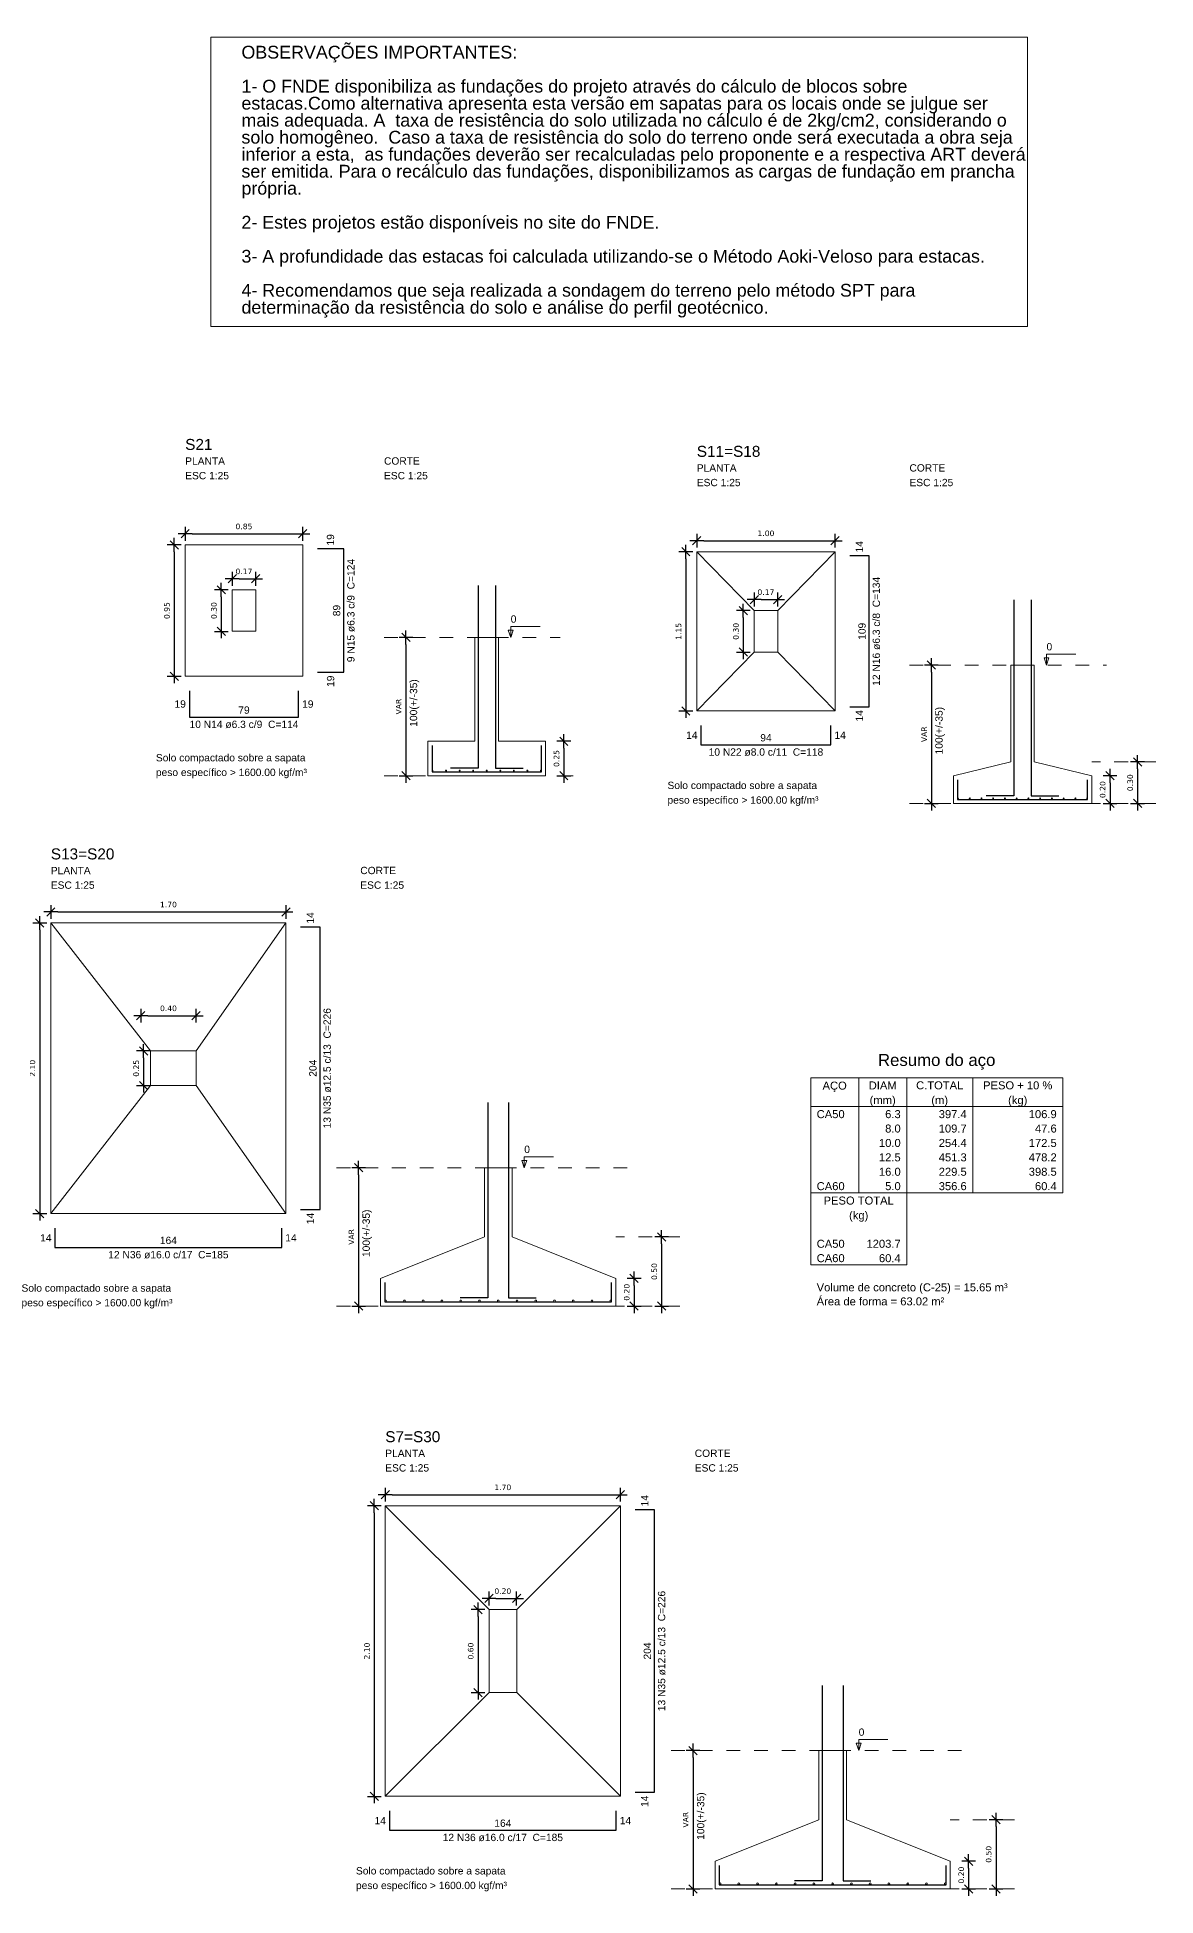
# Model space of a CAD drawing. Extents: x 25 to 1028, y -81 to 176.
# Drawn here: x 877.61 to 885.69, y -58 to -44.57 of the extents above; entities that cross this region are included whole.
import ezdxf

# ---------------------------------------------------------------- set-up
doc = ezdxf.new("R2010")
doc.units = 0
doc.header["$LTSCALE"] = 0.3
doc.header["$PDSIZE"] = 0.1
doc.linetypes.add('DOT2', pattern=[3.175, 0, -3.175])
doc.layers.get('0').update_dxf_attribs({"linetype": 'CONTINUOUS'})
doc.layers.get('Defpoints').update_dxf_attribs({"linetype": 'CONTINUOUS'})
doc.layers.add('ARQ-CTA-1_025', color=1, linetype='CONTINUOUS')
for name, color, linetype, lineweight in [('DT-Armadura', 2, 'CONTINUOUS', 30), ('DT-Barras no corte', 5, 'CONTINUOUS', 5), ('DT-Forma', 5, 'CONTINUOUS', 5), ('DT-Pontilhado', 9, 'DOT2', 5), ('DT-Relação do aço', 9, 'CONTINUOUS', 5), ('DT-Textos', 7, 'CONTINUOUS', 5), ('DT-Título', 3, 'CONTINUOUS', 20), ('LC-Textos', 3, 'CONTINUOUS', 20)]:
    doc.layers.add(name, color=color, linetype=linetype, lineweight=lineweight)
doc.styles.add('Arial', font='arial.ttf')
doc.styles.add('FNDE Texto Cota 0025', font='verdana.ttf', dxfattribs={"height": 0.04})
doc.dimstyles.new('FNDE 1-0025', dxfattribs={"dimscale": 5, "dimtxt": 0.04, "dimasz": 0.01, "dimexe": 0.15, "dimexo": 0.15, "dimgap": 0.005, "dimtad": 1, "dimzin": 1, "dimdsep": 46, "dimtxsty": 'FNDE Texto Cota 0025', "dimblk": 'tic', "dimcen": 0.015, "dimdle": 0.15, "dimse1": 1, "dimse2": 1, "dimclrd": 251, "dimclre": 251, "dimclrt": 256, "dimaunit": 1, "dimadec": 3, "dimazin": 0, "dimtfac": 1, "dimtix": 1, "dimtmove": 2, "dimatfit": 3, "dimfxl": 0.15, "dimtvp": 1, "dimtolj": 1, "dimtzin": 0, "dimarcsym": 0})

# ---------------------------------------------------------------- blocks, each defined once
blk = doc.blocks.new('tic')
at = {"color": 251}
for p, q in [((-1, 0), (1, 0)), ((0, -1), (0, 1))]:
    blk.add_line(p, q, dxfattribs=at)
blk.add_line((-0.6, -0.6), (0.6, 0.6))
blk = doc.blocks.new('*D830')
at = {"layer": 'ARQ-CTA-1_025', "color": 251, "lineweight": -2}
blk.add_line((878.599, -48.29), (878.599, -49.14), dxfattribs=at)
at = {"layer": 'Defpoints', "color": 0}
for p in [(878.678, -48.24), (878.599, -49.19), (878.678, -49.19)]:
    blk.add_point(p, dxfattribs=at)
at = {"layer": 'ARQ-CTA-1_025', "color": 251, "lineweight": -2, "xscale": 0.05, "yscale": 0.05, "zscale": 0.05}
for p, rotation in [((878.599, -48.24), 90), ((878.599, -49.19), 270)]:
    blk.add_blockref('tic', p, dxfattribs=dict(at, rotation=rotation))
at = {"layer": 'ARQ-CTA-1_025', "insert": (878.546, -48.715), "char_height": 0.04, "attachment_point": 5, "rotation": 90, "style": 'FNDE Texto Cota 0025'}
blk.add_mtext('\\A1;0.95', dxfattribs=at)
blk = doc.blocks.new('*D831')
at = {"layer": 'ARQ-CTA-1_025', "color": 251, "lineweight": -2}
blk.add_line((878.728, -48.16), (879.478, -48.16), dxfattribs=at)
at = {"layer": 'Defpoints', "color": 0}
for p in [(879.528, -48.16), (878.678, -48.24), (879.528, -48.24)]:
    blk.add_point(p, dxfattribs=at)
at = {"layer": 'ARQ-CTA-1_025', "color": 251, "lineweight": -2, "xscale": 0.05, "yscale": 0.05, "zscale": 0.05, "rotation": 180}
blk.add_blockref('tic', (878.678, -48.16), dxfattribs=at)
at = {"layer": 'ARQ-CTA-1_025', "color": 251, "lineweight": -2, "xscale": 0.05, "yscale": 0.05, "zscale": 0.05}
blk.add_blockref('tic', (879.528, -48.16), dxfattribs=at)
at = {"layer": 'ARQ-CTA-1_025', "insert": (879.103, -48.107), "char_height": 0.04, "attachment_point": 5, "style": 'FNDE Texto Cota 0025'}
blk.add_mtext('\\A1;0.85', dxfattribs=at)
blk = doc.blocks.new('*D832')
at = {"layer": 'ARQ-CTA-1_025', "color": 251, "lineweight": -2}
blk.add_line((878.939, -48.615), (878.939, -48.815), dxfattribs=at)
at = {"layer": 'Defpoints', "color": 0}
for p in [(879.018, -48.565), (878.939, -48.865), (879.018, -48.865)]:
    blk.add_point(p, dxfattribs=at)
at = {"layer": 'ARQ-CTA-1_025', "color": 251, "lineweight": -2, "xscale": 0.05, "yscale": 0.05, "zscale": 0.05}
for p, rotation in [((878.939, -48.565), 90), ((878.939, -48.865), 270)]:
    blk.add_blockref('tic', p, dxfattribs=dict(at, rotation=rotation))
at = {"layer": 'ARQ-CTA-1_025', "insert": (878.886, -48.715), "char_height": 0.04, "attachment_point": 5, "rotation": 90, "style": 'FNDE Texto Cota 0025'}
blk.add_mtext('\\A1;0.30', dxfattribs=at)
blk = doc.blocks.new('*D833')
at = {"layer": 'ARQ-CTA-1_025', "color": 251, "lineweight": -2}
blk.add_line((879.068, -48.485), (879.138, -48.485), dxfattribs=at)
at = {"layer": 'Defpoints', "color": 0}
for p in [(879.188, -48.485), (879.018, -48.565), (879.188, -48.565)]:
    blk.add_point(p, dxfattribs=at)
at = {"layer": 'ARQ-CTA-1_025', "color": 251, "lineweight": -2, "xscale": 0.05, "yscale": 0.05, "zscale": 0.05, "rotation": 180}
blk.add_blockref('tic', (879.018, -48.485), dxfattribs=at)
at = {"layer": 'ARQ-CTA-1_025', "color": 251, "lineweight": -2, "xscale": 0.05, "yscale": 0.05, "zscale": 0.05}
blk.add_blockref('tic', (879.188, -48.485), dxfattribs=at)
at = {"layer": 'ARQ-CTA-1_025', "insert": (879.103, -48.432), "char_height": 0.04, "attachment_point": 5, "style": 'FNDE Texto Cota 0025'}
blk.add_mtext('\\A1;0.17', dxfattribs=at)
blk = doc.blocks.new('*D834')
at = {"layer": 'ARQ-CTA-1_025', "color": 251, "lineweight": -2}
blk.add_line((880.274, -48.959), (880.274, -49.859), dxfattribs=at)
at = {"layer": 'Defpoints', "color": 0}
for p in [(880.327, -48.909), (880.274, -49.909), (880.327, -49.909)]:
    blk.add_point(p, dxfattribs=at)
at = {"layer": 'ARQ-CTA-1_025', "color": 251, "lineweight": -2, "xscale": 0.05, "yscale": 0.05, "zscale": 0.05}
for p, rotation in [((880.274, -48.909), 90), ((880.274, -49.909), 270)]:
    blk.add_blockref('tic', p, dxfattribs=dict(at, rotation=rotation))
at = {"layer": 'ARQ-CTA-1_025', "insert": (880.221, -49.409), "char_height": 0.04, "attachment_point": 5, "rotation": 90, "style": 'FNDE Texto Cota 0025'}
blk.add_mtext('\\A1;VAR', dxfattribs=at)
blk = doc.blocks.new('*D835')
at = {"layer": 'ARQ-CTA-1_025', "color": 251, "lineweight": -2}
blk.add_line((881.415, -49.709), (881.415, -49.859), dxfattribs=at)
at = {"layer": 'Defpoints', "color": 0}
for p in [(881.283, -49.659), (881.283, -49.909), (881.415, -49.909)]:
    blk.add_point(p, dxfattribs=at)
at = {"layer": 'ARQ-CTA-1_025', "color": 251, "lineweight": -2, "xscale": 0.05, "yscale": 0.05, "zscale": 0.05}
for p, rotation in [((881.415, -49.659), 90), ((881.415, -49.909), 270)]:
    blk.add_blockref('tic', p, dxfattribs=dict(at, rotation=rotation))
at = {"layer": 'ARQ-CTA-1_025', "insert": (881.362, -49.784), "char_height": 0.04, "attachment_point": 5, "rotation": 90, "style": 'FNDE Texto Cota 0025'}
blk.add_mtext('\\A1;0.25', dxfattribs=at)
blk = doc.blocks.new('*D836')
at = {"layer": 'ARQ-CTA-1_025', "color": 251, "lineweight": -2}
blk.add_line((882.297, -48.34), (882.297, -49.39), dxfattribs=at)
at = {"layer": 'Defpoints', "color": 0}
for p in [(882.376, -48.29), (882.297, -49.44), (882.376, -49.44)]:
    blk.add_point(p, dxfattribs=at)
at = {"layer": 'ARQ-CTA-1_025', "color": 251, "lineweight": -2, "xscale": 0.05, "yscale": 0.05, "zscale": 0.05}
for p, rotation in [((882.297, -48.29), 90), ((882.297, -49.44), 270)]:
    blk.add_blockref('tic', p, dxfattribs=dict(at, rotation=rotation))
at = {"layer": 'ARQ-CTA-1_025', "insert": (882.244, -48.865), "char_height": 0.04, "attachment_point": 5, "rotation": 90, "style": 'FNDE Texto Cota 0025'}
blk.add_mtext('\\A1;1.15', dxfattribs=at)
blk = doc.blocks.new('*D837')
at = {"layer": 'ARQ-CTA-1_025', "color": 251, "lineweight": -2}
blk.add_line((882.426, -48.21), (883.326, -48.21), dxfattribs=at)
at = {"layer": 'Defpoints', "color": 0}
for p in [(883.376, -48.21), (882.376, -48.29), (883.376, -48.29)]:
    blk.add_point(p, dxfattribs=at)
at = {"layer": 'ARQ-CTA-1_025', "color": 251, "lineweight": -2, "xscale": 0.05, "yscale": 0.05, "zscale": 0.05, "rotation": 180}
blk.add_blockref('tic', (882.376, -48.21), dxfattribs=at)
at = {"layer": 'ARQ-CTA-1_025', "color": 251, "lineweight": -2, "xscale": 0.05, "yscale": 0.05, "zscale": 0.05}
blk.add_blockref('tic', (883.376, -48.21), dxfattribs=at)
at = {"layer": 'ARQ-CTA-1_025', "insert": (882.876, -48.157), "char_height": 0.04, "attachment_point": 5, "style": 'FNDE Texto Cota 0025'}
blk.add_mtext('\\A1;1.00', dxfattribs=at)
blk = doc.blocks.new('*D838')
at = {"layer": 'ARQ-CTA-1_025', "color": 251, "lineweight": -2}
blk.add_line((882.712, -48.765), (882.712, -48.965), dxfattribs=at)
at = {"layer": 'Defpoints', "color": 0}
for p in [(882.791, -48.715), (882.712, -49.015), (882.791, -49.015)]:
    blk.add_point(p, dxfattribs=at)
at = {"layer": 'ARQ-CTA-1_025', "color": 251, "lineweight": -2, "xscale": 0.05, "yscale": 0.05, "zscale": 0.05}
for p, rotation in [((882.712, -48.715), 90), ((882.712, -49.015), 270)]:
    blk.add_blockref('tic', p, dxfattribs=dict(at, rotation=rotation))
at = {"layer": 'ARQ-CTA-1_025', "insert": (882.659, -48.865), "char_height": 0.04, "attachment_point": 5, "rotation": 90, "style": 'FNDE Texto Cota 0025'}
blk.add_mtext('\\A1;0.30', dxfattribs=at)
blk = doc.blocks.new('*D839')
at = {"layer": 'ARQ-CTA-1_025', "color": 251, "lineweight": -2}
blk.add_line((882.841, -48.635), (882.911, -48.635), dxfattribs=at)
at = {"layer": 'Defpoints', "color": 0}
for p in [(882.791, -48.715), (882.961, -48.635), (882.961, -48.715)]:
    blk.add_point(p, dxfattribs=at)
at = {"layer": 'ARQ-CTA-1_025', "color": 251, "lineweight": -2, "xscale": 0.05, "yscale": 0.05, "zscale": 0.05, "rotation": 180}
blk.add_blockref('tic', (882.791, -48.635), dxfattribs=at)
at = {"layer": 'ARQ-CTA-1_025', "color": 251, "lineweight": -2, "xscale": 0.05, "yscale": 0.05, "zscale": 0.05}
blk.add_blockref('tic', (882.961, -48.635), dxfattribs=at)
at = {"layer": 'ARQ-CTA-1_025', "insert": (882.876, -48.582), "char_height": 0.04, "attachment_point": 5, "style": 'FNDE Texto Cota 0025'}
blk.add_mtext('\\A1;0.17', dxfattribs=at)
blk = doc.blocks.new('*D840')
at = {"layer": 'ARQ-CTA-1_025', "color": 251, "lineweight": -2}
blk.add_line((884.072, -49.159), (884.072, -50.059), dxfattribs=at)
at = {"layer": 'Defpoints', "color": 0}
for p in [(884.125, -49.109), (884.072, -50.109), (884.125, -50.109)]:
    blk.add_point(p, dxfattribs=at)
at = {"layer": 'ARQ-CTA-1_025', "color": 251, "lineweight": -2, "xscale": 0.05, "yscale": 0.05, "zscale": 0.05}
for p, rotation in [((884.072, -49.109), 90), ((884.072, -50.109), 270)]:
    blk.add_blockref('tic', p, dxfattribs=dict(at, rotation=rotation))
at = {"layer": 'ARQ-CTA-1_025', "insert": (884.019, -49.609), "char_height": 0.04, "attachment_point": 5, "rotation": 90, "style": 'FNDE Texto Cota 0025'}
blk.add_mtext('\\A1;VAR', dxfattribs=at)
blk = doc.blocks.new('*D841')
at = {"layer": 'ARQ-CTA-1_025', "color": 251, "lineweight": -2}
blk.add_line((885.363, -49.959), (885.363, -50.059), dxfattribs=at)
at = {"layer": 'Defpoints', "color": 0}
for p in [(885.231, -49.909), (885.231, -50.109), (885.363, -50.109)]:
    blk.add_point(p, dxfattribs=at)
at = {"layer": 'ARQ-CTA-1_025', "color": 251, "lineweight": -2, "xscale": 0.05, "yscale": 0.05, "zscale": 0.05}
for p, rotation in [((885.363, -49.909), 90), ((885.363, -50.109), 270)]:
    blk.add_blockref('tic', p, dxfattribs=dict(at, rotation=rotation))
at = {"layer": 'ARQ-CTA-1_025', "insert": (885.31, -50.009), "char_height": 0.04, "attachment_point": 5, "rotation": 90, "style": 'FNDE Texto Cota 0025'}
blk.add_mtext('\\A1;0.20', dxfattribs=at)
blk = doc.blocks.new('*D842')
at = {"layer": 'ARQ-CTA-1_025', "color": 251, "lineweight": -2}
blk.add_line((885.562, -49.859), (885.562, -50.059), dxfattribs=at)
at = {"layer": 'Defpoints', "color": 0}
for p in [(885.562, -49.809), (885.231, -50.109), (885.562, -50.109)]:
    blk.add_point(p, dxfattribs=at)
at = {"layer": 'ARQ-CTA-1_025', "color": 251, "lineweight": -2, "xscale": 0.05, "yscale": 0.05, "zscale": 0.05}
for p, rotation in [((885.562, -49.809), 90), ((885.562, -50.109), 270)]:
    blk.add_blockref('tic', p, dxfattribs=dict(at, rotation=rotation))
at = {"layer": 'ARQ-CTA-1_025', "insert": (885.509, -49.959), "char_height": 0.04, "attachment_point": 5, "rotation": 90, "style": 'FNDE Texto Cota 0025'}
blk.add_mtext('\\A1;0.30', dxfattribs=at)
blk = doc.blocks.new('*D857')
at = {"layer": 'ARQ-CTA-1_025', "color": 251, "lineweight": -2}
blk.add_line((880.045, -55.235), (880.045, -57.235), dxfattribs=at)
at = {"layer": 'Defpoints', "color": 0}
for p in [(880.124, -55.185), (880.045, -57.285), (880.124, -57.285)]:
    blk.add_point(p, dxfattribs=at)
at = {"layer": 'ARQ-CTA-1_025', "color": 251, "lineweight": -2, "xscale": 0.05, "yscale": 0.05, "zscale": 0.05}
for p, rotation in [((880.045, -55.185), 90), ((880.045, -57.285), 270)]:
    blk.add_blockref('tic', p, dxfattribs=dict(at, rotation=rotation))
at = {"layer": 'ARQ-CTA-1_025', "insert": (879.992, -56.235), "char_height": 0.04, "attachment_point": 5, "rotation": 90, "style": 'FNDE Texto Cota 0025'}
blk.add_mtext('\\A1;2.10', dxfattribs=at)
blk = doc.blocks.new('*D858')
at = {"layer": 'ARQ-CTA-1_025', "color": 251, "lineweight": -2}
blk.add_line((880.174, -55.105), (881.774, -55.105), dxfattribs=at)
at = {"layer": 'Defpoints', "color": 0}
for p in [(880.124, -55.185), (881.824, -55.105), (881.824, -55.185)]:
    blk.add_point(p, dxfattribs=at)
at = {"layer": 'ARQ-CTA-1_025', "color": 251, "lineweight": -2, "xscale": 0.05, "yscale": 0.05, "zscale": 0.05, "rotation": 180}
blk.add_blockref('tic', (880.124, -55.105), dxfattribs=at)
at = {"layer": 'ARQ-CTA-1_025', "color": 251, "lineweight": -2, "xscale": 0.05, "yscale": 0.05, "zscale": 0.05}
blk.add_blockref('tic', (881.824, -55.105), dxfattribs=at)
at = {"layer": 'ARQ-CTA-1_025', "insert": (880.974, -55.052), "char_height": 0.04, "attachment_point": 5, "style": 'FNDE Texto Cota 0025'}
blk.add_mtext('\\A1;1.70', dxfattribs=at)
blk = doc.blocks.new('*D859')
at = {"layer": 'ARQ-CTA-1_025', "color": 251, "lineweight": -2}
blk.add_line((880.795, -55.985), (880.795, -56.485), dxfattribs=at)
at = {"layer": 'Defpoints', "color": 0}
for p in [(880.874, -55.935), (880.795, -56.535), (880.874, -56.535)]:
    blk.add_point(p, dxfattribs=at)
at = {"layer": 'ARQ-CTA-1_025', "color": 251, "lineweight": -2, "xscale": 0.05, "yscale": 0.05, "zscale": 0.05}
for p, rotation in [((880.795, -55.935), 90), ((880.795, -56.535), 270)]:
    blk.add_blockref('tic', p, dxfattribs=dict(at, rotation=rotation))
at = {"layer": 'ARQ-CTA-1_025', "insert": (880.742, -56.235), "char_height": 0.04, "attachment_point": 5, "rotation": 90, "style": 'FNDE Texto Cota 0025'}
blk.add_mtext('\\A1;0.60', dxfattribs=at)
blk = doc.blocks.new('*D860')
at = {"layer": 'ARQ-CTA-1_025', "color": 251, "lineweight": -2}
blk.add_line((880.924, -55.855), (881.024, -55.855), dxfattribs=at)
at = {"layer": 'Defpoints', "color": 0}
for p in [(881.074, -55.855), (880.874, -55.935), (881.074, -55.935)]:
    blk.add_point(p, dxfattribs=at)
at = {"layer": 'ARQ-CTA-1_025', "color": 251, "lineweight": -2, "xscale": 0.05, "yscale": 0.05, "zscale": 0.05, "rotation": 180}
blk.add_blockref('tic', (880.874, -55.855), dxfattribs=at)
at = {"layer": 'ARQ-CTA-1_025', "color": 251, "lineweight": -2, "xscale": 0.05, "yscale": 0.05, "zscale": 0.05}
blk.add_blockref('tic', (881.074, -55.855), dxfattribs=at)
at = {"layer": 'ARQ-CTA-1_025', "insert": (880.974, -55.802), "char_height": 0.04, "attachment_point": 5, "style": 'FNDE Texto Cota 0025'}
blk.add_mtext('\\A1;0.20', dxfattribs=at)
blk = doc.blocks.new('*D861')
at = {"layer": 'ARQ-CTA-1_025', "color": 251, "lineweight": -2}
blk.add_line((882.349, -57.004), (882.349, -57.904), dxfattribs=at)
at = {"layer": 'Defpoints', "color": 0}
for p in [(882.402, -56.954), (882.349, -57.954), (882.402, -57.954)]:
    blk.add_point(p, dxfattribs=at)
at = {"layer": 'ARQ-CTA-1_025', "color": 251, "lineweight": -2, "xscale": 0.05, "yscale": 0.05, "zscale": 0.05}
for p, rotation in [((882.349, -56.954), 90), ((882.349, -57.954), 270)]:
    blk.add_blockref('tic', p, dxfattribs=dict(at, rotation=rotation))
at = {"layer": 'ARQ-CTA-1_025', "insert": (882.296, -57.454), "char_height": 0.04, "attachment_point": 5, "rotation": 90, "style": 'FNDE Texto Cota 0025'}
blk.add_mtext('\\A1;VAR', dxfattribs=at)
blk = doc.blocks.new('*D862')
at = {"layer": 'ARQ-CTA-1_025', "color": 251, "lineweight": -2}
blk.add_line((884.341, -57.804), (884.341, -57.904), dxfattribs=at)
at = {"layer": 'Defpoints', "color": 0}
for p in [(884.208, -57.754), (884.208, -57.954), (884.341, -57.954)]:
    blk.add_point(p, dxfattribs=at)
at = {"layer": 'ARQ-CTA-1_025', "color": 251, "lineweight": -2, "xscale": 0.05, "yscale": 0.05, "zscale": 0.05}
for p, rotation in [((884.341, -57.754), 90), ((884.341, -57.954), 270)]:
    blk.add_blockref('tic', p, dxfattribs=dict(at, rotation=rotation))
at = {"layer": 'ARQ-CTA-1_025', "insert": (884.288, -57.854), "char_height": 0.04, "attachment_point": 5, "rotation": 90, "style": 'FNDE Texto Cota 0025'}
blk.add_mtext('\\A1;0.20', dxfattribs=at)
blk = doc.blocks.new('*D863')
at = {"layer": 'ARQ-CTA-1_025', "color": 251, "lineweight": -2}
blk.add_line((884.539, -57.504), (884.539, -57.904), dxfattribs=at)
at = {"layer": 'Defpoints', "color": 0}
for p in [(884.539, -57.454), (884.208, -57.954), (884.539, -57.954)]:
    blk.add_point(p, dxfattribs=at)
at = {"layer": 'ARQ-CTA-1_025', "color": 251, "lineweight": -2, "xscale": 0.05, "yscale": 0.05, "zscale": 0.05}
for p, rotation in [((884.539, -57.454), 90), ((884.539, -57.954), 270)]:
    blk.add_blockref('tic', p, dxfattribs=dict(at, rotation=rotation))
at = {"layer": 'ARQ-CTA-1_025', "insert": (884.486, -57.704), "char_height": 0.04, "attachment_point": 5, "rotation": 90, "style": 'FNDE Texto Cota 0025'}
blk.add_mtext('\\A1;0.50', dxfattribs=at)
blk = doc.blocks.new('*D995')
at = {"layer": 'ARQ-CTA-1_025', "color": 251, "lineweight": -2}
blk.add_line((877.627, -51.023), (877.627, -53.023), dxfattribs=at)
at = {"layer": 'Defpoints', "color": 0}
for p in [(877.707, -50.973), (877.627, -53.073), (877.707, -53.073)]:
    blk.add_point(p, dxfattribs=at)
at = {"layer": 'ARQ-CTA-1_025', "color": 251, "lineweight": -2, "xscale": 0.05, "yscale": 0.05, "zscale": 0.05}
for p, rotation in [((877.627, -50.973), 90), ((877.627, -53.073), 270)]:
    blk.add_blockref('tic', p, dxfattribs=dict(at, rotation=rotation))
at = {"layer": 'ARQ-CTA-1_025', "insert": (877.574, -52.023), "char_height": 0.04, "attachment_point": 5, "rotation": 90, "style": 'FNDE Texto Cota 0025'}
blk.add_mtext('\\A1;2.10', dxfattribs=at)
blk = doc.blocks.new('*D996')
at = {"layer": 'ARQ-CTA-1_025', "color": 251, "lineweight": -2}
blk.add_line((877.757, -50.893), (879.357, -50.893), dxfattribs=at)
at = {"layer": 'Defpoints', "color": 0}
for p in [(879.407, -50.893), (877.707, -50.973), (879.407, -50.973)]:
    blk.add_point(p, dxfattribs=at)
at = {"layer": 'ARQ-CTA-1_025', "color": 251, "lineweight": -2, "xscale": 0.05, "yscale": 0.05, "zscale": 0.05, "rotation": 180}
blk.add_blockref('tic', (877.707, -50.893), dxfattribs=at)
at = {"layer": 'ARQ-CTA-1_025', "color": 251, "lineweight": -2, "xscale": 0.05, "yscale": 0.05, "zscale": 0.05}
blk.add_blockref('tic', (879.407, -50.893), dxfattribs=at)
at = {"layer": 'ARQ-CTA-1_025', "insert": (878.557, -50.84), "char_height": 0.04, "attachment_point": 5, "style": 'FNDE Texto Cota 0025'}
blk.add_mtext('\\A1;1.70', dxfattribs=at)
blk = doc.blocks.new('*D997')
at = {"layer": 'ARQ-CTA-1_025', "color": 251, "lineweight": -2}
blk.add_line((878.377, -51.948), (878.377, -52.098), dxfattribs=at)
at = {"layer": 'Defpoints', "color": 0}
for p in [(878.457, -51.898), (878.377, -52.148), (878.457, -52.148)]:
    blk.add_point(p, dxfattribs=at)
at = {"layer": 'ARQ-CTA-1_025', "color": 251, "lineweight": -2, "xscale": 0.05, "yscale": 0.05, "zscale": 0.05}
for p, rotation in [((878.377, -51.898), 90), ((878.377, -52.148), 270)]:
    blk.add_blockref('tic', p, dxfattribs=dict(at, rotation=rotation))
at = {"layer": 'ARQ-CTA-1_025', "insert": (878.324, -52.023), "char_height": 0.04, "attachment_point": 5, "rotation": 90, "style": 'FNDE Texto Cota 0025'}
blk.add_mtext('\\A1;0.25', dxfattribs=at)
blk = doc.blocks.new('*D998')
at = {"layer": 'ARQ-CTA-1_025', "color": 251, "lineweight": -2}
blk.add_line((878.407, -51.643), (878.707, -51.643), dxfattribs=at)
at = {"layer": 'Defpoints', "color": 0}
for p in [(878.757, -51.643), (878.357, -51.723), (878.757, -51.723)]:
    blk.add_point(p, dxfattribs=at)
at = {"layer": 'ARQ-CTA-1_025', "color": 251, "lineweight": -2, "xscale": 0.05, "yscale": 0.05, "zscale": 0.05, "rotation": 180}
blk.add_blockref('tic', (878.357, -51.643), dxfattribs=at)
at = {"layer": 'ARQ-CTA-1_025', "color": 251, "lineweight": -2, "xscale": 0.05, "yscale": 0.05, "zscale": 0.05}
blk.add_blockref('tic', (878.757, -51.643), dxfattribs=at)
at = {"layer": 'ARQ-CTA-1_025', "insert": (878.557, -51.59), "char_height": 0.04, "attachment_point": 5, "style": 'FNDE Texto Cota 0025'}
blk.add_mtext('\\A1;0.40', dxfattribs=at)
blk = doc.blocks.new('*D999')
at = {"layer": 'ARQ-CTA-1_025', "color": 251, "lineweight": -2}
blk.add_line((879.932, -52.792), (879.932, -53.692), dxfattribs=at)
at = {"layer": 'Defpoints', "color": 0}
for p in [(879.985, -52.742), (879.932, -53.742), (879.985, -53.742)]:
    blk.add_point(p, dxfattribs=at)
at = {"layer": 'ARQ-CTA-1_025', "color": 251, "lineweight": -2, "xscale": 0.05, "yscale": 0.05, "zscale": 0.05}
for p, rotation in [((879.932, -52.742), 90), ((879.932, -53.742), 270)]:
    blk.add_blockref('tic', p, dxfattribs=dict(at, rotation=rotation))
at = {"layer": 'ARQ-CTA-1_025', "insert": (879.879, -53.242), "char_height": 0.04, "attachment_point": 5, "rotation": 90, "style": 'FNDE Texto Cota 0025'}
blk.add_mtext('\\A1;VAR', dxfattribs=at)
blk = doc.blocks.new('*D1000')
at = {"layer": 'ARQ-CTA-1_025', "color": 251, "lineweight": -2}
blk.add_line((881.923, -53.592), (881.923, -53.692), dxfattribs=at)
at = {"layer": 'Defpoints', "color": 0}
for p in [(881.791, -53.542), (881.791, -53.742), (881.923, -53.742)]:
    blk.add_point(p, dxfattribs=at)
at = {"layer": 'ARQ-CTA-1_025', "color": 251, "lineweight": -2, "xscale": 0.05, "yscale": 0.05, "zscale": 0.05}
for p, rotation in [((881.923, -53.542), 90), ((881.923, -53.742), 270)]:
    blk.add_blockref('tic', p, dxfattribs=dict(at, rotation=rotation))
at = {"layer": 'ARQ-CTA-1_025', "insert": (881.87, -53.642), "char_height": 0.04, "attachment_point": 5, "rotation": 90, "style": 'FNDE Texto Cota 0025'}
blk.add_mtext('\\A1;0.20', dxfattribs=at)
blk = doc.blocks.new('*D1001')
at = {"layer": 'ARQ-CTA-1_025', "color": 251, "lineweight": -2}
blk.add_line((882.122, -53.292), (882.122, -53.692), dxfattribs=at)
at = {"layer": 'Defpoints', "color": 0}
for p in [(882.122, -53.242), (881.791, -53.742), (882.122, -53.742)]:
    blk.add_point(p, dxfattribs=at)
at = {"layer": 'ARQ-CTA-1_025', "color": 251, "lineweight": -2, "xscale": 0.05, "yscale": 0.05, "zscale": 0.05}
for p, rotation in [((882.122, -53.242), 90), ((882.122, -53.742), 270)]:
    blk.add_blockref('tic', p, dxfattribs=dict(at, rotation=rotation))
at = {"layer": 'ARQ-CTA-1_025', "insert": (882.069, -53.492), "char_height": 0.04, "attachment_point": 5, "rotation": 90, "style": 'FNDE Texto Cota 0025'}
blk.add_mtext('\\A1;0.50', dxfattribs=at)

msp = doc.modelspace()

# ---------------------------------------------------------------- linework, layer by layer
at = {"layer": 'DT-Armadura'}
for p, q in [((879.82397593, -48.26975996), (879.63397593, -48.26976003)), ((879.82397564, -49.15975996), (879.82397593, -48.26975996)), ((883.62196368, -48.31975996), (883.48196368, -48.31976001)), ((883.62196333, -49.40975996), (883.62196368, -48.31975996)), ((879.63397564, -49.15975996), (879.82397564, -49.15975996)), ((878.70807564, -49.29565996), (878.70807565, -49.48565996)), ((879.49807565, -49.48565996), (879.49807571, -49.29565996)), ((883.48196333, -49.40975996), (883.62196333, -49.40975996)), ((878.70807565, -49.48565996), (879.49807565, -49.48565996)), ((882.40606333, -49.54565996), (882.40606333, -49.68565996)), ((883.34606333, -49.68565996), (883.34606338, -49.54565996)), ((882.40606333, -49.68565996), (883.34606333, -49.68565996)), ((879.65261511, -51.00252272), (879.51261511, -51.00252277)), ((879.65261444, -53.04252272), (879.65261511, -51.00252272)), ((879.51261444, -53.04252272), (879.65261444, -53.04252272)), ((877.73671444, -53.17842272), (877.73671445, -53.31842272)), ((879.37671445, -53.31842272), (879.37671449, -53.17842272)), ((877.73671445, -53.31842272), (879.37671445, -53.31842272)), ((882.07009609, -55.21455278), (881.93009609, -55.21455283)), ((882.07009542, -57.25455278), (882.07009609, -55.21455278)), ((881.93009542, -57.25455278), (882.07009542, -57.25455278)), ((880.15419542, -57.39045278), (880.15419542, -57.53045278)), ((881.79419542, -57.53045278), (881.79419547, -57.39045278)), ((880.15419542, -57.53045278), (881.79419542, -57.53045278))]:
    msp.add_line(p, q, dxfattribs=at)
for points in [[(880.79540064, -48.53257496), (880.79540064, -49.85300996), (880.59540064, -49.85300996)], [(880.92040064, -48.53257496), (880.92040064, -49.85300996), (881.12040064, -49.85300996)], [(884.66838833, -48.63840371), (884.66838833, -50.05300996), (884.46838833, -50.05300996)], [(884.79338833, -48.63840371), (884.79338833, -50.05300996), (884.99338833, -50.05300996)], [(880.46290064, -49.68925996), (880.46290064, -49.87925996), (881.25290064, -49.87925996), (881.25290064, -49.68925996)], [(884.26088833, -49.93925996), (884.26088833, -50.07925996), (885.20088833, -50.07925996), (885.20088833, -49.93925996)], [(880.86511866, -52.27116647), (880.86511866, -53.68284772), (880.66511866, -53.68284772)], [(881.01621866, -52.27116647), (881.01621866, -53.68284772), (881.21621866, -53.68284772)], [(880.12066866, -53.57202272), (880.12066866, -53.71202272), (881.76066866, -53.71202272), (881.76066866, -53.57202272)], [(883.28259963, -56.48319653), (883.28259963, -57.89487778), (883.08259963, -57.89487778)], [(883.43369963, -56.48319653), (883.43369963, -57.89487778), (883.63369963, -57.89487778)], [(882.53814963, -57.78405278), (882.53814963, -57.92405278), (884.17814963, -57.92405278), (884.17814963, -57.78405278)]]:
    msp.add_lwpolyline(points, dxfattribs=at)
at = {"layer": 'DT-Barras no corte'}
for centre, radius in [((880.46605064, -49.87175996), 0.00315), ((880.56401314, -49.87175996), 0.00315), ((880.66197564, -49.87175996), 0.00315), ((880.75993814, -49.87175996), 0.00315), ((880.85790064, -49.87175996), 0.00315), ((880.95586314, -49.87175996), 0.00315), ((881.05382564, -49.87175996), 0.00315), ((881.15178814, -49.87175996), 0.00315), ((881.24975064, -49.87175996), 0.00315), ((884.26403833, -50.07260996), 0.00315), ((884.34892033, -50.07260996), 0.00315), ((884.43380208, -50.07260996), 0.00315), ((884.51868383, -50.07260996), 0.00315), ((884.60356558, -50.07260996), 0.00315), ((884.68844758, -50.07260996), 0.00315), ((884.77332933, -50.07260996), 0.00315), ((884.85821108, -50.07260996), 0.00315), ((884.94309308, -50.07260996), 0.00315), ((885.02797483, -50.07260996), 0.00315), ((885.11285658, -50.07260996), 0.00315), ((885.19773833, -50.07260996), 0.00315), ((880.12691866, -53.70432272), 0.00625), ((880.26254366, -53.70432272), 0.00625), ((880.39816866, -53.70432272), 0.00625), ((880.53379366, -53.70432272), 0.00625), ((880.66941866, -53.70432272), 0.00625), ((880.80504366, -53.70432272), 0.00625), ((880.94066866, -53.70432272), 0.00625), ((881.07629366, -53.70432272), 0.00625), ((881.21191866, -53.70432272), 0.00625), ((881.34754366, -53.70432272), 0.00625), ((881.48316866, -53.70432272), 0.00625), ((881.61879366, -53.70432272), 0.00625), ((881.75441866, -53.70432272), 0.00625), ((882.54439963, -57.91635278), 0.00625), ((882.68002463, -57.91635278), 0.00625), ((882.81564963, -57.91635278), 0.00625), ((882.95127463, -57.91635278), 0.00625), ((883.08689963, -57.91635278), 0.00625), ((883.22252463, -57.91635278), 0.00625), ((883.35814963, -57.91635278), 0.00625), ((883.49377463, -57.91635278), 0.00625), ((883.62939963, -57.91635278), 0.00625), ((883.76502463, -57.91635278), 0.00625), ((883.90064963, -57.91635278), 0.00625), ((884.03627463, -57.91635278), 0.00625), ((884.17189963, -57.91635278), 0.00625)]:
    msp.add_circle(centre, radius, dxfattribs=at)
at = {"layer": 'DT-Forma'}
for p, q in [((882.37606333, -48.28975996), (882.79106333, -48.71475996)), ((883.37606333, -48.28975996), (882.96106333, -48.71475996)), ((882.37606333, -49.43975996), (882.79106333, -49.01475996)), ((883.37606333, -49.43975996), (882.96106333, -49.01475996)), ((877.70671444, -50.97252272), (878.42728944, -51.89752272)), ((879.40671444, -50.97252272), (878.75671444, -51.89752272)), ((877.70671444, -53.07252272), (878.42728944, -52.14752272)), ((879.40671444, -53.07252272), (878.75671444, -52.14752272)), ((880.12419542, -55.18455278), (880.87419542, -55.93455278)), ((881.82419542, -55.18455278), (881.07419542, -55.93455278)), ((880.12419542, -57.28455278), (880.87419542, -56.53455278)), ((881.82419542, -57.28455278), (881.07419542, -56.53455278))]:
    msp.add_line(p, q, dxfattribs=at)
for points in [[(878.67807564, -49.18975996), (878.67807564, -48.23975996), (879.52807564, -48.23975996), (879.52807564, -49.18975996), (878.67807564, -49.18975996)], [(882.37606333, -49.43975996), (882.37606333, -48.28975996), (883.37606333, -48.28975996), (883.37606333, -49.43975996), (882.37606333, -49.43975996)], [(879.01807564, -48.86475996), (879.18807564, -48.86475996), (879.18807564, -48.56475996), (879.01807564, -48.56475996), (879.01807564, -48.86475996)], [(882.79106333, -49.01475996), (882.96106333, -49.01475996), (882.96106333, -48.71475996), (882.79106333, -48.71475996), (882.79106333, -49.01475996)], [(880.94290064, -48.90925996), (880.77290064, -48.90925996), (880.77290064, -49.65925996), (880.77290064, -49.65925996), (880.43290064, -49.65925996), (880.43290064, -49.90925996), (881.28290064, -49.90925996), (881.28290064, -49.65925996), (880.94290064, -49.65925996), (880.94290064, -49.65925996), (880.94290064, -48.90925996)], [(884.81588833, -49.10925996), (884.64588833, -49.10925996), (884.64588833, -49.80925996), (884.64588833, -49.80925996), (884.23088833, -49.90925996), (884.23088833, -50.10925996), (885.23088833, -50.10925996), (885.23088833, -49.90925996), (884.81588833, -49.80925996), (884.81588833, -49.80925996), (884.81588833, -49.10925996)], [(877.70671444, -53.07252272), (877.70671444, -50.97252272), (879.40671444, -50.97252272), (879.40671444, -53.07252272), (877.70671444, -53.07252272)], [(878.75671444, -51.89752272), (878.42728944, -51.89752272), (878.42728944, -52.14752272), (878.75671444, -52.14752272)], [(881.04066866, -52.74202272), (880.84066866, -52.74202272), (880.84066866, -53.24202272), (880.84066866, -53.24202272), (880.09066866, -53.54202272), (880.09066866, -53.74202272), (881.79066866, -53.74202272), (881.79066866, -53.54202272), (881.04066866, -53.24202272), (881.04066866, -53.24202272), (881.04066866, -52.74202272)], [(880.12419542, -57.28455278), (880.12419542, -55.18455278), (881.82419542, -55.18455278), (881.82419542, -57.28455278), (880.12419542, -57.28455278)], [(880.87419542, -56.53455278), (881.07419542, -56.53455278), (881.07419542, -55.93455278), (880.87419542, -55.93455278), (880.87419542, -56.53455278)], [(883.45814963, -56.95405278), (883.25814963, -56.95405278), (883.25814963, -57.45405278), (883.25814963, -57.45405278), (882.50814963, -57.75405278), (882.50814963, -57.95405278), (884.20814963, -57.95405278), (884.20814963, -57.75405278), (883.45814963, -57.45405278), (883.45814963, -57.45405278), (883.45814963, -56.95405278)]]:
    msp.add_lwpolyline(points, close=True, dxfattribs=at)
at = {"layer": 'DT-Pontilhado', "ltscale": 0.05}
for p, q in [((880.11520064, -48.90925996), (881.38880064, -48.90925996)), ((883.91318833, -49.10925996), (885.33678833, -49.10925996)), ((885.69420083, -49.80925996), (885.23088833, -49.80925996)), ((880.11520064, -49.90925996), (880.43290064, -49.90925996)), ((881.48146314, -49.90925996), (881.28290064, -49.90925996)), ((883.91318833, -50.10925996), (884.23088833, -50.10925996)), ((885.69420083, -50.10925996), (885.23088833, -50.10925996)), ((879.77296866, -52.74202272), (881.89656866, -52.74202272)), ((882.25398116, -53.24202272), (881.79066866, -53.24202272)), ((879.77296866, -53.74202272), (880.09066866, -53.74202272)), ((882.25398116, -53.74202272), (881.79066866, -53.74202272)), ((882.19044963, -56.95405278), (884.31404963, -56.95405278)), ((884.67146213, -57.45405278), (884.20814963, -57.45405278)), ((882.19044963, -57.95405278), (882.50814963, -57.95405278)), ((884.67146213, -57.95405278), (884.20814963, -57.95405278))]:
    msp.add_line(p, q, dxfattribs=at)
at = {"layer": 'DT-Relação do aço', "linetype": 'Continuous'}
for p, q in [((883.19928688, -52.09088992), (885.02110576, -52.09088992)), ((883.19928688, -52.09088992), (883.19928688, -52.29909779)), ((883.5463, -52.09088992), (883.5463, -52.29909779)), ((883.89331312, -52.09088992), (883.89331312, -52.29909779)), ((884.37045616, -52.09088992), (884.37045616, -52.29909779)), ((885.02110576, -52.09088992), (885.02110576, -52.29909779)), ((883.19928688, -52.29909779), (885.02110576, -52.29909779)), ((883.19928688, -52.29909779), (883.19928688, -52.92372141)), ((883.5463, -52.29909779), (883.5463, -52.92372141)), ((883.89331312, -52.29909779), (883.89331312, -52.92372141)), ((884.37045616, -52.29909779), (884.37045616, -52.92372141)), ((885.02110576, -52.29909779), (885.02110576, -52.92372141)), ((883.19928688, -52.92372141), (885.02110576, -52.92372141)), ((883.19928688, -52.92372141), (883.19928688, -53.23603321)), ((883.89331312, -52.92372141), (883.89331312, -53.23603321)), ((883.19928688, -53.23603321), (883.19928688, -53.44424109)), ((883.89331312, -53.23603321), (883.89331312, -53.44424109)), ((883.19928688, -53.44424109), (883.89331312, -53.44424109))]:
    msp.add_line(p, q, dxfattribs=at)
at = {"layer": 'DT-Textos'}
for points in [[(881.04880064, -48.85630996), (881.03115064, -48.90925996), (881.01350064, -48.85630996), (881.04880064, -48.85630996)], [(884.92178833, -49.05630996), (884.90413833, -49.10925996), (884.88648833, -49.05630996), (884.92178833, -49.05630996)], [(881.14656866, -52.68907272), (881.12891866, -52.74202272), (881.11126866, -52.68907272), (881.14656866, -52.68907272)], [(883.56404963, -56.90110278), (883.54639963, -56.95405278), (883.52874963, -56.90110278), (883.56404963, -56.90110278)]]:
    msp.add_lwpolyline(points, close=True, dxfattribs=at)
for points in [[(881.03115064, -48.90925996), (881.03115064, -48.82983496), (881.24295064, -48.82983496)], [(884.90413833, -49.10925996), (884.90413833, -49.02983496), (885.11593833, -49.02983496)], [(881.12891866, -52.74202272), (881.12891866, -52.66259772), (881.34071866, -52.66259772)], [(883.54639963, -56.95405278), (883.54639963, -56.87462778), (883.75819963, -56.87462778)]]:
    msp.add_lwpolyline(points, dxfattribs=at)
at = {"layer": 'DT-Título'}
msp.add_lwpolyline([(878.86446229, -44.57063673), (884.76583962, -44.57063673), (884.76583962, -46.66078202), (878.86446229, -46.66078202)], close=True, dxfattribs=at)

# ---------------------------------------------------------------- texts
at = {"layer": 'ARQ-CTA-1_025', "char_height": 0.05295, "width": 0.6354, "attachment_point": 8, "rotation": 90.000210459, "line_spacing_factor": 0.798, "style": 'Arial'}
for insert in [(880.37085014, -49.38285996), (884.16905958, -49.58285996), (880.02861266, -53.21562272), (882.44609363, -57.42765278)]:
    msp.add_mtext('100(+/-35)', dxfattribs=dict(at, insert=insert))
at = {"layer": 'DT-Armadura', "color": 7, "char_height": 0.05295, "rotation": 90.000210459, "line_spacing_factor": 0.9, "style": 'Arial'}
for s, insert, width, attachment_point in [('19', (879.7554509, -48.24475997), 0.22708, 7), ('14', (883.57843865, -48.29475996), 0.22708, 7), ('9 N15 ø6.3 c/9  C=124', (879.90337664, -48.71485996), 1.33434, 8), ('12 N16 ø6.3 c/8  C=134', (883.70133608, -48.86485996), 1.39788, 8), ('89', (879.79965229, -48.71475995), 0.22708, 8), ('109', (883.59764, -48.86475995), 0.29062, 8), ('19', (879.70250075, -49.18475987), 0.22708, 3), ('14', (883.52548844, -49.43475987), 0.22708, 3), ('14', (879.60909008, -50.97752272), 0.22708, 7), ('13 N35 ø12.5 c/13  C=226', (879.73200994, -52.02262272), 1.52496, 8), ('204', (879.62829128, -52.02252272), 0.29062, 8), ('14', (879.55613955, -53.06752263), 0.22708, 3), ('14', (882.02657106, -55.18955278), 0.22708, 7), ('13 N35 ø12.5 c/13  C=226', (882.14949092, -56.23465278), 1.52496, 8), ('204', (882.04577225, -56.23455277), 0.29062, 8), ('14', (881.97362053, -57.27955269), 0.22708, 3)]:
    msp.add_mtext(s, dxfattribs=dict(at, insert=insert, width=width, attachment_point=attachment_point))
at = {"layer": 'DT-Armadura', "color": 7, "char_height": 0.05295, "line_spacing_factor": 0.9, "style": 'Arial'}
for s, insert, width, attachment_point in [('19', (878.68307526, -49.41713496), 0.22708, 9), ('79', (879.10307565, -49.46133646), 0.22708, 8), ('19', (879.52308203, -49.36418496), 0.22708, 1), ('10 N14 ø6.3 c/9  C=114', (879.10310014, -49.56513646), 1.39788, 8), ('14', (882.38106295, -49.64213496), 0.22708, 9), ('94', (882.87606333, -49.66133646), 0.22708, 8), ('14', (883.37106965, -49.58918496), 0.22708, 1), ('10 N22 ø8.0 c/11  C=118', (882.87605958, -49.76513646), 1.46142, 8), ('14', (877.71171414, -53.27489772), 0.22708, 9), ('164', (878.55671445, -53.29409922), 0.29062, 8), ('14', (879.40171957, -53.22194772), 0.22708, 1), ('12 N36 ø16.0 c/17  C=185', (878.55673344, -53.39789922), 1.52496, 8), ('14', (880.12919511, -57.48692778), 0.22708, 9), ('164', (880.97419542, -57.50612928), 0.29062, 8), ('14', (881.81920054, -57.43397778), 0.22708, 1), ('12 N36 ø16.0 c/17  C=185', (880.97421442, -57.60992928), 1.52496, 8)]:
    msp.add_mtext(s, dxfattribs=dict(at, insert=insert, width=width, attachment_point=attachment_point))
at = {"layer": 'DT-Relação do aço', "color": 7, "line_spacing_factor": 0.9, "style": 'Arial'}
for s, insert, char_height, width, attachment_point in [('Resumo do aço', (884.11019632, -52.0330544), 0.08675328, 1.353351168, 8), ('AÇO', (883.37279344, -52.19499385), 0.05783552, 0.208207872, 8), ('DIAM', (883.71980656, -52.17590813), 0.05783552, 0.277610496, 8), ('C.TOTAL', (884.13188464, -52.17590813), 0.05783552, 0.485818368, 8), ('PESO + 10 %', (884.69578096, -52.17590813), 0.05783552, 0.763428864, 8), ('(mm)', (883.71980656, -52.29909779), 0.05783552, 0.277610496, 8), ('(m)', (884.13188464, -52.29909779), 0.05783552, 0.208207872, 8), ('(kg)', (884.69578096, -52.29909779), 0.05783552, 0.277610496, 8), ('CA50', (883.24266352, -52.384116), 0.05783552, 0.277610496, 7), ('6.3', (883.84993648, -52.384116), 0.05783552, 0.208207872, 9), ('397.4', (884.32707952, -52.384116), 0.05783552, 0.34701312, 9), ('106.9', (884.97772912, -52.384116), 0.05783552, 0.34701312, 9), ('8.0', (883.84993648, -52.48821994), 0.05783552, 0.208207872, 9), ('109.7', (884.32707952, -52.48821994), 0.05783552, 0.34701312, 9), ('47.6', (884.97772912, -52.48821994), 0.05783552, 0.277610496, 9), ('10.0', (883.84993648, -52.59232388), 0.05783552, 0.277610496, 9), ('12.5', (883.84993648, -52.69642781), 0.05783552, 0.277610496, 9), ('451.3', (884.32707952, -52.69642781), 0.05783552, 0.34701312, 9), ('254.4', (884.32707952, -52.59232388), 0.05783552, 0.34701312, 9), ('478.2', (884.97772912, -52.69642781), 0.05783552, 0.34701312, 9), ('172.5', (884.97772912, -52.59232388), 0.05783552, 0.34701312, 9), ('16.0', (883.84993648, -52.80053175), 0.05783552, 0.277610496, 9), ('229.5', (884.32707952, -52.80053175), 0.05783552, 0.34701312, 9), ('398.5', (884.97772912, -52.80053175), 0.05783552, 0.34701312, 9), ('CA60', (883.24266352, -52.90463568), 0.05783552, 0.277610496, 7), ('5.0', (883.84993648, -52.90463568), 0.05783552, 0.208207872, 9), ('356.6', (884.32707952, -52.90463568), 0.05783552, 0.34701312, 9), ('60.4', (884.97772912, -52.90463568), 0.05783552, 0.277610496, 9), ('PESO TOTAL', (883.5463, -53.00873962), 0.05783552, 0.69402624, 8), ('(kg)', (883.5463, -53.13192928), 0.05783552, 0.277610496, 8), ('CA50', (883.24266352, -53.32105143), 0.05783552, 0.277610496, 7), ('1203.7', (883.84993648, -53.32105143), 0.05783552, 0.416415744, 9), ('CA60', (883.24266352, -53.42515536), 0.05783552, 0.277610496, 7), ('60.4', (883.84993648, -53.42515536), 0.05783552, 0.277610496, 9), ('Volume de concreto (C-25) = 15.65 m³', (883.24266352, -53.65244896), 0.05783552, 2.498494464, 7), ('Área de forma = 63.02 m²', (883.24266352, -53.73746717), 0.05783552, 1.665662976, 7)]:
    msp.add_mtext(s, dxfattribs=dict(at, insert=insert, char_height=char_height, width=width, attachment_point=attachment_point))
at = {"layer": 'DT-Textos', "char_height": 0.05295, "attachment_point": 7, "line_spacing_factor": 0.798, "style": 'Arial'}
for s, insert, width in [('PLANTA', (878.67810014, -47.66088646), 0.38124), ('CORTE', (880.11510014, -47.66088646), 0.3177), ('PLANTA', (882.37605958, -47.71088646), 0.38124), ('CORTE', (883.91330958, -47.71088646), 0.3177), ('ESC 1:25', (878.67810014, -47.76663646), 0.50832), ('ESC 1:25', (880.11510014, -47.76663646), 0.50832), ('ESC 1:25', (882.37605958, -47.81663646), 0.50832), ('ESC 1:25', (883.91330958, -47.81663646), 0.50832), ('0', (881.03110014, -48.80338646), 0.06354), ('0', (884.90405958, -49.00338646), 0.06354), ('Solo compactado sobre a sapata', (878.46635014, -49.82085996), 1.9062), ('peso específico > 1600.00 kgf/m³', (878.46635014, -49.92660996), 2.03328), ('Solo compactado sobre a sapata', (882.16430958, -50.02085996), 1.9062), ('peso específico > 1600.00 kgf/m³', (882.16430958, -50.12660996), 2.03328), ('PLANTA', (877.70673344, -50.6205269), 0.38124), ('CORTE', (879.94373344, -50.6205269), 0.3177), ('ESC 1:25', (877.70673344, -50.7262769), 0.50832), ('ESC 1:25', (879.94373344, -50.7262769), 0.50832), ('0', (881.12886266, -52.63614922), 0.06354), ('Solo compactado sobre a sapata', (877.49498344, -53.65362272), 1.9062), ('peso específico > 1600.00 kgf/m³', (877.49498344, -53.75937272), 2.03328), ('PLANTA', (880.12421442, -54.83255696), 0.38124), ('CORTE', (882.36121442, -54.83255696), 0.3177), ('ESC 1:25', (880.12421442, -54.93830696), 0.50832), ('ESC 1:25', (882.36121442, -54.93830696), 0.50832), ('0', (883.54634363, -56.84817928), 0.06354), ('Solo compactado sobre a sapata', (879.91246442, -57.86565278), 1.9062), ('peso específico > 1600.00 kgf/m³', (879.91246442, -57.97140278), 2.03328)]:
    msp.add_mtext(s, dxfattribs=dict(at, insert=insert, width=width))
at = {"layer": 'DT-Título', "char_height": 0.079425, "attachment_point": 7, "line_spacing_factor": 0.798, "style": 'Arial'}
for s, insert, width in [('S21', (878.67810014, -47.55489971), 0.28593), ('S11=S18', (882.37605958, -47.60489971), 0.66717), ('S13=S20', (877.70673344, -50.51454015), 0.19062), ('S7=S30', (880.12421442, -54.72657021), 0.19062)]:
    msp.add_mtext(s, dxfattribs=dict(at, insert=insert, width=width))
at = {"layer": 'LC-Textos', "insert": (879.084698, -46.59744344), "char_height": 0.0924, "width": 5.6518087013, "attachment_point": 7, "line_spacing_factor": 0.798, "style": 'Arial'}
msp.add_mtext('OBSERVAÇÕES IMPORTANTES:\\P\\P1- O FNDE disponibiliza as fundações do projeto através do cálculo de blocos sobre estacas.Como alternativa apresenta esta versão em sapatas para os locais onde se julgue ser mais adequada. A  taxa de resistência do solo utilizada no cálculo é de 2kg/cm2, considerando o solo homogêneo.  Caso a taxa de resistência do solo do terreno onde será executada a obra seja inferior a esta,  as fundações deverão ser recalculadas pelo proponente e a respectiva ART deverá ser emitida. Para o recálculo das fundações, disponibilizamos as cargas de fundação em prancha própria.\\P\\P2- Estes projetos estão disponíveis no site do FNDE.\\P\\P3- A profundidade das estacas foi calculada utilizando-se o Método Aoki-Veloso para estacas.\\P\\P4- Recomendamos que seja realizada a sondagem do terreno pelo método SPT para determinação da resistência do solo e análise do perfil geotécnico.', dxfattribs=at)

# ---------------------------------------------------------------- dimensions: what is measured, and where the dimension line sits
at = {"layer": 'ARQ-CTA-1_025'}
for base, p1, p2, picture, middle in [((879.52807564, -48.16033496), (878.67807564, -48.23975996), (879.52807564, -48.23975996), '*D831', (879.10307564, -48.10738496)), ((883.37606333, -48.21033496), (882.37606333, -48.28975996), (883.37606333, -48.28975996), '*D837', (882.87606333, -48.15738496)), ((879.18807564, -48.48533496), (879.01807564, -48.56475996), (879.18807564, -48.56475996), '*D833', (879.10307564, -48.43238496)), ((882.96106333, -48.63533496), (882.79106333, -48.71475996), (882.96106333, -48.71475996), '*D839', (882.87606333, -48.58238496)), ((879.40671444, -50.89309772), (877.70671444, -50.97252272), (879.40671444, -50.97252272), '*D996', (878.55671444, -50.84014772)), ((878.75671444, -51.64309772), (878.35671444, -51.72252272), (878.75671444, -51.72252272), '*D998', (878.55671444, -51.59014772)), ((881.82419542, -55.10512778), (880.12419542, -55.18455278), (881.82419542, -55.18455278), '*D858', (880.97419542, -55.05217778)), ((881.07419542, -55.85512778), (880.87419542, -55.93455278), (881.07419542, -55.93455278), '*D860', (880.97419542, -55.80217778))]:
    dim = msp.add_linear_dim(base=base, p1=p1, p2=p2, dimstyle='FNDE 1-0025', dxfattribs=at)
    dim.commit()
    dim.dimension.update_dxf_attribs({"geometry": picture, "text_midpoint": middle, "dimtype": 160})
for base, p1, p2, picture, middle in [((878.59865064, -49.18975996), (878.67807564, -48.23975996), (878.67807564, -49.18975996), '*D830', (878.54570064, -48.71475996)), ((882.29663833, -49.43975996), (882.37606333, -48.28975996), (882.37606333, -49.43975996), '*D836', (882.24368833, -48.86475996)), ((878.93865064, -48.86475996), (879.01807564, -48.56475996), (879.01807564, -48.86475996), '*D832', (878.88570064, -48.71475996)), ((882.71163833, -49.01475996), (882.79106333, -48.71475996), (882.79106333, -49.01475996), '*D838', (882.65868833, -48.86475996)), ((881.41527564, -49.90925996), (881.28290064, -49.65925996), (881.28290064, -49.90925996), '*D835', (881.36232564, -49.78425996)), ((885.56182583, -50.10925996), (885.56182583, -49.80925996), (885.23088833, -50.10925996), '*D842', (885.50887583, -49.95925996)), ((885.36326333, -50.10925996), (885.23088833, -49.90925996), (885.23088833, -50.10925996), '*D841', (885.31031333, -50.00925996)), ((877.62728944, -53.07252272), (877.70671444, -50.97252272), (877.70671444, -53.07252272), '*D995', (877.57433944, -52.02252272)), ((878.37728944, -52.14752272), (878.45671444, -51.89752272), (878.45671444, -52.14752272), '*D997', (878.32433944, -52.02252272)), ((882.12160616, -53.74202272), (882.12160616, -53.24202272), (881.79066866, -53.74202272), '*D1001', (882.06865616, -53.49202272)), ((881.92304366, -53.74202272), (881.79066866, -53.54202272), (881.79066866, -53.74202272), '*D1000', (881.87009366, -53.64202272)), ((880.04477042, -57.28455278), (880.12419542, -55.18455278), (880.12419542, -57.28455278), '*D857', (879.99182042, -56.23455278)), ((880.79477042, -56.53455278), (880.87419542, -55.93455278), (880.87419542, -56.53455278), '*D859', (880.74182042, -56.23455278)), ((884.53908713, -57.95405278), (884.53908713, -57.45405278), (884.20814963, -57.95405278), '*D863', (884.48613713, -57.70405278)), ((884.34052463, -57.95405278), (884.20814963, -57.75405278), (884.20814963, -57.95405278), '*D862', (884.28757463, -57.85405278))]:
    dim = msp.add_linear_dim(base=base, p1=p1, p2=p2, angle=90, dimstyle='FNDE 1-0025', dxfattribs=at)
    dim.commit()
    dim.dimension.update_dxf_attribs({"geometry": picture, "text_midpoint": middle, "dimtype": 160})
for base, p1, p2, picture, middle in [((880.27405064, -49.90925996), (880.32700064, -48.90925996), (880.32700064, -49.90925996), '*D834', (880.22110064, -49.40925996)), ((884.07203833, -50.10925996), (884.12498833, -49.10925996), (884.12498833, -50.10925996), '*D840', (884.01908833, -49.60925996)), ((879.93181866, -53.74202272), (879.98476866, -52.74202272), (879.98476866, -53.74202272), '*D999', (879.87886866, -53.24202272)), ((882.34929963, -57.95405278), (882.40224963, -56.95405278), (882.40224963, -57.95405278), '*D861', (882.29634963, -57.45405278))]:
    dim = msp.add_linear_dim(base=base, p1=p1, p2=p2, angle=90, text='VAR', dimstyle='FNDE 1-0025', dxfattribs=at)
    dim.commit()
    dim.dimension.update_dxf_attribs({"geometry": picture, "text_midpoint": middle, "dimtype": 160})

doc.saveas('drawing.dxf')
